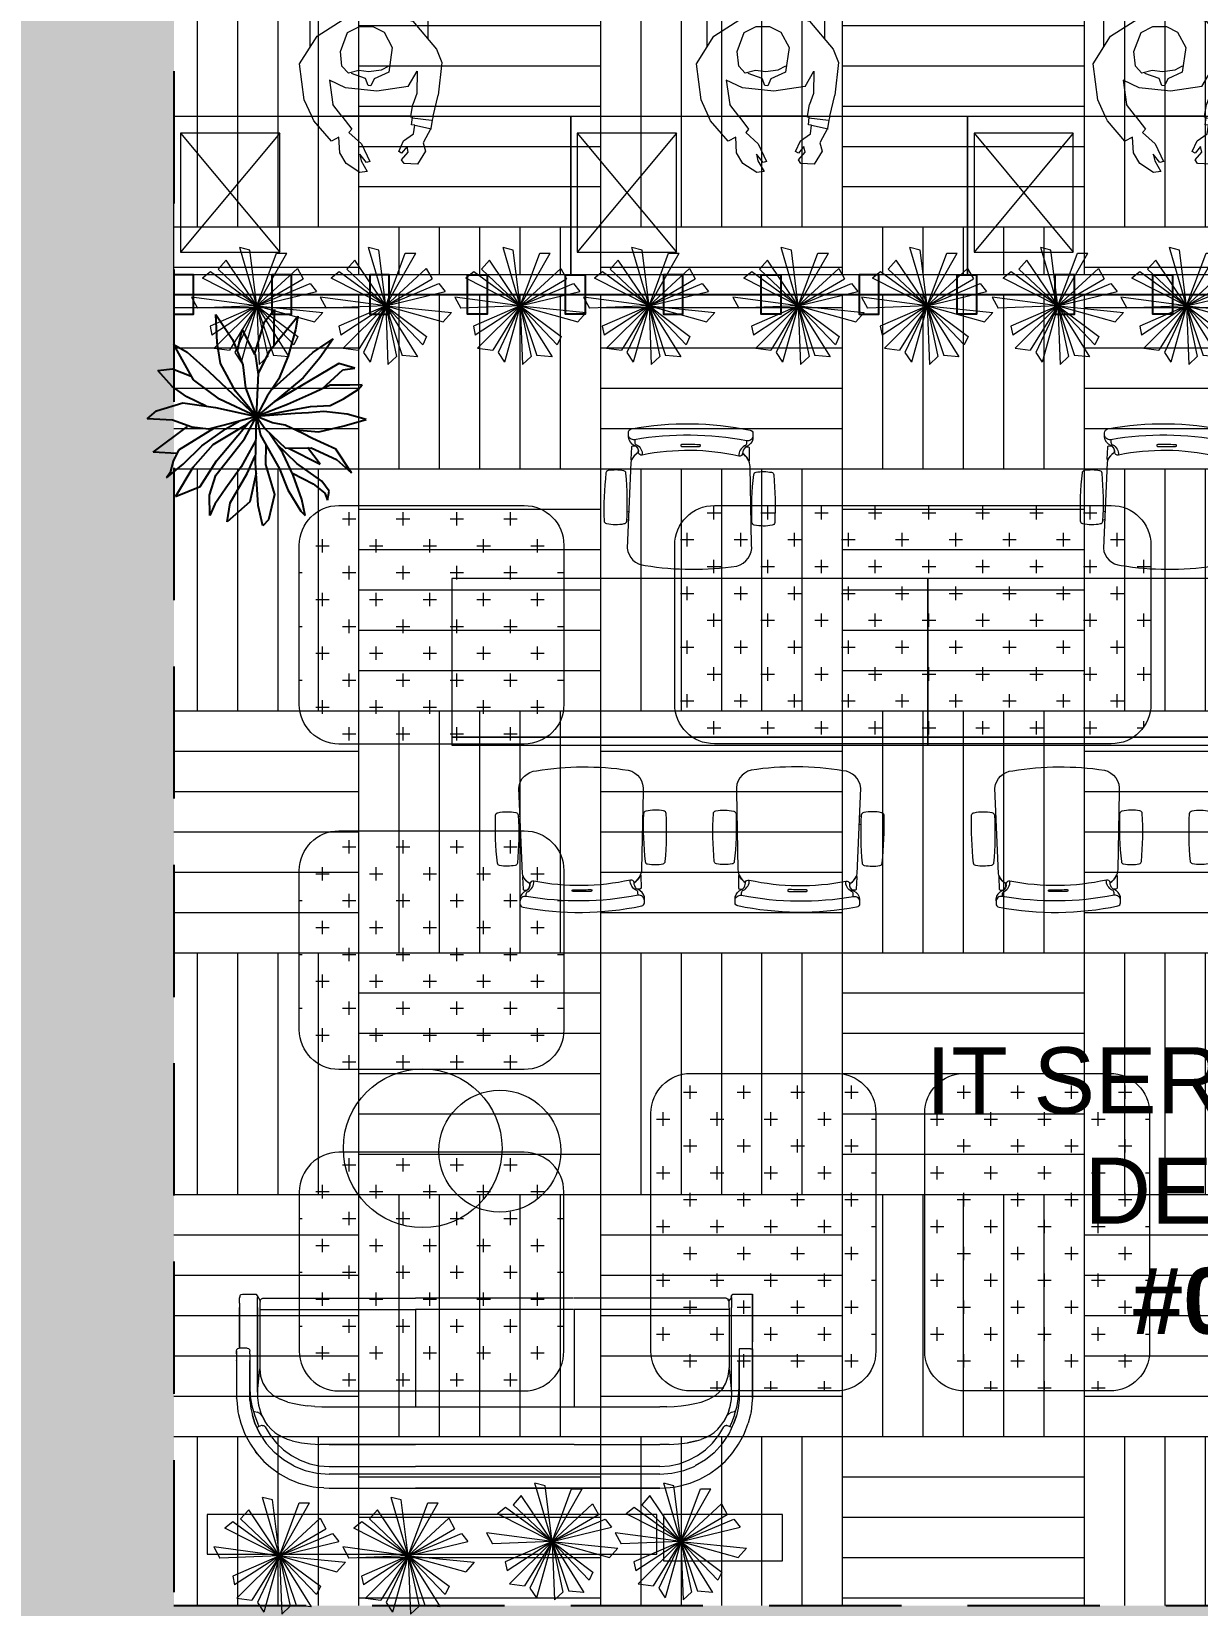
# Model space of a CAD drawing. Header units: millimetres. Extents: x 2335845 to 2509607, y 289014 to 361737.
# Drawn here: x 2349181 to 2353589, y 308802 to 314752 of the extents above; entities that cross this region are included whole.
import ezdxf

# ---------------------------------------------------------------- set-up
doc = ezdxf.new("R2010")
doc.units = ezdxf.units.MM
doc.linetypes.add('DASHED', pattern=[0.75, 0.5, -0.25])
for name, color, linetype, lineweight in [('A-FURN-LOOSE', 24, 'Continuous', 18), ('A-PLAN-THIN', 251, 'Continuous', 15), ('AI-FURN', 7, 'Continuous', 20), ('AR_01_PARTITION FULL HT', 2, 'Continuous', 25), ('AR_FURNITURE_MODULAR', 20, 'Continuous', 18), ('FR-Bushes', 75, 'Continuous', 0), ('TOA-FC-ACOU.PAN', 250, 'Continuous', 5), ('TOA-FL-CPT-1', 8, 'Continuous', 5), ('TOA-FURN-HUMAN', 252, 'Continuous', 9), ('TOA-FURN-MODULAR', 20, 'Continuous', 9), ('TOA-PLANTS', 72, 'Continuous', 9)]:
    doc.layers.add(name, color=color, linetype=linetype, lineweight=lineweight)
for name, color, linetype in [('FLOOR MARK', 7, 'Continuous'), ('TEXT', 250, 'Continuous'), ('TREE', 75, 'Continuous')]:
    doc.layers.add(name, color=color, linetype=linetype)
doc.styles.get("Standard").update_dxf_attribs({"font": 'arial.ttf'})
pattern_1 = [(90, (90021.1, 24147), (-914.4, 914.4), [914.4, -914.4]), (90, (90173.5, 24147), (-914.4, 914.4), [914.4, -914.4]), (90, (90325.9, 24147), (-914.4, 914.4), [914.4, -914.4]), (90, (90478.3, 24147), (-914.4, 914.4), [914.4, -914.4]), (90, (90630.7, 24147), (-914.4, 914.4), [914.4, -914.4]), (90, (90783.1, 24147), (-914.4, 914.4), [914.4, -914.4]), (90, (90935.5, 24147), (-914.4, 914.4), [914.4, -914.4]), (0, (90021.1, 25061.4), (914.4, -914.4), [914.4, -914.4]), (0, (90021.1, 25213.8), (914.4, -914.4), [914.4, -914.4]), (0, (90021.1, 25366.2), (914.4, -914.4), [914.4, -914.4]), (0, (90021.1, 25518.6), (914.4, -914.4), [914.4, -914.4]), (0, (90021.1, 25671), (914.4, -914.4), [914.4, -914.4]), (0, (90021.1, 25823.4), (914.4, -914.4), [914.4, -914.4]), (0, (90021.1, 25975.8), (914.4, -914.4), [914.4, -914.4])]

# ---------------------------------------------------------------- blocks, each defined once
blk = doc.blocks.new('Refuge Area')
at = {"layer": 'A-PLAN-THIN', "true_color": 0xc7c8ca}
h = blk.add_hatch(dxfattribs=at)
h.set_pattern_fill('ANSI36', color=9, scale=200, angle=90, style=0)
h.set_pattern_definition([(135, (-171740.8, -401367.8), (-1234.7852, 336.7596), [1587.5, -317.5, 0, -317.5])])
edge = h.paths.add_edge_path()
edge.add_arc((52450.8, -523196.6), 546078.4, 94.799675, 95.937847)
edge.add_line((-4040.8, 19951.9), (-4040.8, 5032.2))
edge.add_line((-4040.8, 5032.2), (-1240.8, 5032.2))
edge.add_line((-1240.8, 5032.2), (1459.2, 5032.2))
edge.add_line((1459.2, 5032.2), (1459.2, 8332.2))
edge.add_line((1459.2, 8332.2), (6759.2, 8332.2))
edge.add_line((6759.2, 8332.2), (6759.2, 20966.9))
edge = h.paths.add_edge_path()
edge.add_arc((29259.2, -342462.3), 316794.5, 94.072802, 96.033819)
edge.add_line((-4040.8, -27422.8), (-4040.8, -9767.8))
edge.add_line((-4040.8, -9767.8), (-1240.8, -9767.8))
edge.add_line((-1240.8, -9767.8), (1459.2, -9767.8))
edge.add_line((1459.2, -9767.8), (1459.2, -13067.8))
edge.add_line((1459.2, -13067.8), (6759.2, -13067.8))
edge.add_line((6759.2, -13067.8), (6759.2, -26467.8))
blk = doc.blocks.new('txhvb')
at = {"layer": 'TOA-FURN-HUMAN', "color": 8, "lineweight": 5}
for p, q in [((549473.8, -3726.6, 0), (549769.8, -3726.6, 0)), ((549399.8, -3909.5, 0), (549399.8, -3800.6, 0)), ((549425.6, -3868.4, 0), (549538.3, -3797, 0)), ((549538.3, -3797, 0), (549669.9, -3778.8, 0)), ((549669.9, -3778.8, 0), (549787.2, -3811.9, 0)), ((549843.8, -3800.6, 0), (549843.8, -3878, 0)), ((549787.2, -3811.9, 0), (549877, -3916.9, 0)), ((549359.8, -3973.3, 0), (549425.6, -3868.4, 0)), ((549877, -3916.9, 0), (549896.8, -3968.3, 0)), ((549377.2, -4109.3, 0), (549359.8, -3973.3, 0)), ((549896.8, -3968.3, 0), (549882.9, -4091.1, 0)), ((549533.4, -4063.3, 0), (549472.6, -4034.3, 0)), ((549472.6, -4034.3, 0), (549485.8, -4126, 0)), ((549804.2, -4001.1, 0), (549802.9, -4085.6, 0)), ((549652, -4076.1, 0), (549533.4, -4063.3, 0)), ((549770.2, -4058.7, 0), (549652, -4076.1, 0)), ((549802.9, -4085.6, 0), (549787.5, -4126, 0)), ((549864.3, -4170.5, 0), (549882.9, -4091.1, 0)), ((549405.4, -4170.5, 0), (549377.2, -4109.3, 0)), ((549519.8, -4170.5, 0), (549485.8, -4126, 0)), ((549780, -4170.5, 0), (549787.5, -4126, 0)), ((549413.4, -4187.8, 0), (549405.4, -4170.5, 0)), ((549479.7, -4265, 0), (549413.4, -4187.8, 0)), ((549519.8, -4170.5, 0), (549557.1, -4219.4, 0)), ((549557.1, -4219.4, 0), (549546, -4231.9, 0)), ((549780.2, -4174.4, 0), (549780, -4169.8, 0)), ((549786.4, -4175, 0), (549780.2, -4174.4, 0)), ((549782.9, -4203.7, 0), (549786.4, -4175, 0)), ((549795.2, -4204.9, 0), (549782.9, -4203.7, 0)), ((549790.7, -4237.8, 0), (549795.2, -4204.9, 0)), ((549855.8, -4216.9, 0), (549826.4, -4271.5, 0)), ((549860.7, -4185.9, 0), (549855.8, -4216.9, 0)), ((549864.3, -4170.5, 0), (549860.7, -4185.9, 0)), ((549508.3, -4250.5, 0), (549479.7, -4265, 0)), ((549511.8, -4309.5, 0), (549508.3, -4250.5, 0)), ((549546, -4231.9, 0), (549593.7, -4274.9, 0)), ((549593.7, -4274.9, 0), (549624.9, -4341.5, 0)), ((549734.2, -4304.6, 0), (549752.9, -4264.4, 0)), ((549752.9, -4264.4, 0), (549790.7, -4237.8, 0)), ((549826.4, -4271.5, 0), (549835.7, -4303.3, 0)), ((549535.7, -4350.2, 0), (549511.8, -4309.5, 0)), ((549612, -4346.4, 0), (549586.8, -4314.1, 0)), ((549586.8, -4314.1, 0), (549592.4, -4339, 0)), ((549592.4, -4339, 0), (549615.6, -4379.5, 0)), ((549624.9, -4341.5, 0), (549612, -4346.4, 0)), ((549745.4, -4310, 0), (549734.2, -4304.6, 0)), ((549745.3, -4335.9, 0), (549770.5, -4306.2, 0)), ((549754.5, -4349.8, 0), (549745.3, -4335.9, 0)), ((549765.7, -4285.4, 0), (549745.4, -4310, 0)), ((549770.5, -4306.2, 0), (549765.7, -4285.4, 0)), ((549835.7, -4303.3, 0), (549804.9, -4352.2, 0)), ((549587.5, -4384, 0), (549535.7, -4350.2, 0)), ((549615.6, -4379.5, 0), (549587.5, -4384, 0)), ((549804.9, -4352.2, 0), (549754.5, -4349.8, 0))]:
    blk.add_line(p, q, dxfattribs=at)
at = {"layer": 'TOA-FURN-HUMAN', "color": 8, "lineweight": 5, "elevation": 0}
for points in [[(549415.1, -3680.7), (549424.4, -3703.6)], [(549597.3, -3664.5), (549597.3, -3726.6)], [(549646.7, -3664.5), (549646.7, -3726.6)], [(549829.3, -3678.7), (549820, -3701.6)], [(549696.3, -3982), (549667.8, -3997), (549621.5, -4003.4), (549583, -3998.4), (549543.8, -4008.4), (549519.5, -3981.3), (549513.6, -3926.6), (549540.8, -3854.7), (549585.6, -3831.3), (549636.2, -3831.3), (549679, -3852.7), (549710.1, -3911), (549696.5, -4004.3), (549641.4, -4029.8), (549629.3, -4056.2), (549618.6, -4054.7), (549608.6, -4028.3), (549555.2, -4009.1)], [(549770.2, -4058.7), (549804.2, -4001.1)], [(549784.9, -4177.3), (549858.8, -4186.3)], [(549795.2, -4204.9), (549858.2, -4218.4)]]:
    blk.add_lwpolyline(points, dxfattribs=at)
blk.add_lwpolyline([(549780, -4169.8, -0.034638), (549769.8, -4170.5), (549519.8, -4170.5)], format="xyb", dxfattribs=at)
at = {"layer": 'TOA-FURN-HUMAN', "color": 8, "lineweight": 5}
for centre, radius, start, end in [((549624.7, -4196.9, 0), 557.1, 68.45805, 112.09943), ((549624.7, -4196.9, 0), 532.5, 68.48386, 112.09943), ((549473.8, -3800.6, 0), 74, 90.00011, 180.00011), ((549769.8, -3800.6, 0), 74, 0.00011, 90.00011)]:
    blk.add_arc(centre, radius, start, end, dxfattribs=at)
at = {"layer": 'TOA-FURN-MODULAR'}
for p, q in [((549284.5, -4234.5), (548909.5, -4684.5)), ((548909.5, -4234.5), (549284.5, -4684.5))]:
    blk.add_line(p, q, dxfattribs=at)
for points in [[(548884.5, -4170.5), (550384.5, -4170.5), (550384.5, -4770.5), (548884.5, -4770.5)], [(549284.5, -4234.5), (548909.5, -4234.5), (548909.5, -4684.5), (549284.5, -4684.5)]]:
    blk.add_lwpolyline(points, close=True, dxfattribs=at)
blk = doc.blocks.new('DFTY')
at = {"layer": 'A-FURN-LOOSE'}
for p, q in [((38158908.2, 16367.3), (38158908.2, 16573.9)), ((38158978.5, 16573.9), (38158908.2, 16573.9)), ((38158908.2, 16573.9), (38158908.2, 16394.2)), ((38158982.5, 16573.5), (38158978.5, 16573.9)), ((38158985.6, 16571.2), (38158982.5, 16573.5)), ((38158987.6, 16568), (38158985.6, 16571.2)), ((38158987.6, 16553.1), (38158987.2, 16540.2)), ((38158987.6, 16568), (38158988.4, 16564.1)), ((38158988, 16561.8), (38158987.6, 16553.1)), ((38158988, 16561.8), (38158988.4, 16564.1)), ((38158988, 16561.8), (38158997.8, 16548.4)), ((38158997.4, 16546), (38158997, 16539.4)), ((38158997.8, 16548.4), (38158997.4, 16546)), ((38158997.8, 16548.4), (38158999.4, 16553.1)), ((38159002.9, 16556.7), (38158999.4, 16553.1)), ((38159008, 16558.2), (38159002.9, 16556.7)), ((38159008, 16558.2), (38159582.6, 16558.2)), ((38159584.6, 16558.2), (38160182.4, 16558.2)), ((38160759, 16558.2), (38160182.4, 16558.2)), ((38160764.1, 16556.7), (38160759, 16558.2)), ((38160767.6, 16553.1), (38160764.1, 16556.7)), ((38160769.2, 16548.4), (38160767.6, 16553.1)), ((38160768.8, 16550), (38160779.4, 16568)), ((38160769.6, 16546), (38160769.2, 16548.4)), ((38160769.6, 16546), (38160770, 16539.4)), ((38160778.6, 16564.1), (38160779.4, 16568)), ((38160779, 16561.8), (38160778.6, 16564.1)), ((38160779.4, 16553.1), (38160779, 16561.8)), ((38160779.4, 16568), (38160781.4, 16571.2)), ((38160779.8, 16540.2), (38160779.4, 16553.1)), ((38160784.9, 16573.5), (38160781.4, 16571.2)), ((38160788.4, 16573.9), (38160784.9, 16573.5)), ((38160836.4, 16573.9), (38160788.4, 16573.9)), ((38160841.1, 16572.8), (38160836.4, 16573.9)), ((38160843.4, 16570.8), (38160841.1, 16572.8)), ((38160845, 16569.2), (38160843.4, 16570.8)), ((38160845.4, 16568.4), (38160845, 16569.2)), ((38160846.2, 16566.1), (38160845.4, 16568.4)), ((38160846.2, 16566.1), (38160846.6, 16562.9)), ((38160846.6, 16563.7), (38160847, 16560.2)), ((38160847.4, 16553.1), (38160847, 16560.2)), ((38160847.7, 16540.2), (38160847.4, 16553.1)), ((38158987.2, 16540.2), (38158987.2, 16524.1)), ((38158987.2, 16203.2), (38158987.2, 16524.1)), ((38158987.2, 16203.2), (38158987.2, 16524.1)), ((38158997, 16528.8), (38158996.6, 16516.6)), ((38158996.6, 16516.6), (38158996.6, 16295.1)), ((38158996.6, 16516.6), (38158996.6, 16295.1)), ((38158996.6, 16515.8), (38159582.6, 16515.8)), ((38158997, 16539.4), (38158997, 16528.8)), ((38159582.6, 16515.8), (38159582.6, 16148.2)), ((38159584.6, 16515.8), (38160182.4, 16515.8)), ((38160770.4, 16515.8), (38160182.4, 16515.8)), ((38160182.4, 16515.8), (38160182.4, 16148.2)), ((38160770, 16539.4), (38160770, 16528.8)), ((38160770, 16528.8), (38160770.4, 16516.6)), ((38160770.4, 16516.6), (38160770.8, 16291.9)), ((38160770.4, 16516.6), (38160770.8, 16291.9)), ((38160779.8, 16524.1), (38160779.8, 16540.2)), ((38160779.8, 16523.7), (38160779.8, 16524.4)), ((38160779.8, 16524.1), (38160779.8, 16203.2)), ((38160779.8, 16203.2), (38160779.8, 16524.1)), ((38160847.7, 16540.2), (38160847.7, 16524.1)), ((38160847.7, 16524.1), (38160847.7, 16370.1)), ((38160847.7, 16370.1), (38160847.7, 16524.1)), ((38158908.2, 16367.3), (38158910.2, 16367.3)), ((38158908.2, 16367.3), (38158908.2, 16181.6)), ((38158908.2, 16181.6), (38158908.2, 16367.3)), ((38158915.7, 16367.3), (38158910.2, 16367.3)), ((38158915.7, 16367.3), (38158923.2, 16367.3)), ((38158923.2, 16367.3), (38158958.1, 16367.3)), ((38158958.1, 16367.3), (38158958.5, 16322.6)), ((38160809.6, 16365.4), (38160808.5, 16360.3)), ((38160813.6, 16368.9), (38160809.6, 16365.4)), ((38160818.3, 16370.1), (38160813.6, 16368.9)), ((38160818.3, 16370.1), (38160848.5, 16370.1)), ((38160853.6, 16368.9), (38160848.5, 16370.1)), ((38160857.2, 16365.4), (38160853.6, 16368.9)), ((38160858.7, 16360.3), (38160857.2, 16365.4)), ((38158958.5, 16200.8), (38158958.5, 16322.6)), ((38158958.5, 16200.8), (38158958.5, 16322.6)), ((38158958.5, 16320.2), (38158958.5, 16223.6)), ((38160808.5, 16360.3), (38160808.5, 16359.1)), ((38160808.5, 16359.1), (38160808.5, 16359.5)), ((38160808.5, 16356.3), (38160808.5, 16359.1)), ((38160808.5, 16348.5), (38160808.5, 16356.3)), ((38160808.5, 16348.5), (38160808.5, 16336.7)), ((38160808.5, 16336.7), (38160808.5, 16322.6)), ((38160808.5, 16322.2), (38160808.5, 16323)), ((38160808.5, 16322.6), (38160808.5, 16200.8)), ((38160808.5, 16322.6), (38160808.5, 16200.8)), ((38160808.5, 16319.8), (38160808.5, 16320.6)), ((38160808.5, 16223.6), (38160808.5, 16320.2)), ((38160858.7, 16359.1), (38160858.7, 16360.3)), ((38160858.7, 16360.3), (38160858.7, 16359.1)), ((38160858.7, 16359.1), (38160858.7, 16359.5)), ((38160858.7, 16356.3), (38160858.7, 16359.1)), ((38160858.7, 16359.1), (38160858.7, 16356.3)), ((38160858.7, 16348.5), (38160858.7, 16356.3)), ((38160858.7, 16356.3), (38160858.7, 16348.5)), ((38160858.7, 16348.5), (38160858.7, 16336.7)), ((38160858.7, 16348.5), (38160858.7, 16336.7)), ((38160858.7, 16336.7), (38160858.7, 16322.6)), ((38160858.7, 16336.7), (38160858.7, 16322.6)), ((38160858.7, 16322.2), (38160858.7, 16323)), ((38160858.7, 16322.6), (38160858.7, 16181.6)), ((38160858.7, 16322.6), (38160858.7, 16181.6)), ((38158996.2, 16291.9), (38158987.2, 16203.2)), ((38158996.2, 16291.9), (38158996.6, 16295.1)), ((38158999.4, 16264), (38158996.2, 16291.9)), ((38159008.4, 16237.3), (38158999.4, 16264)), ((38160767.6, 16264), (38160758.6, 16237.3)), ((38160770.8, 16291.9), (38160767.6, 16264)), ((38160779.8, 16203.2), (38160770.8, 16291.9)), ((38158958.5, 16223.6), (38158958.5, 16224)), ((38158960.5, 16187.4), (38158958.5, 16223.6)), ((38158958.5, 16223.6), (38158958.5, 16200.8)), ((38158958.5, 16200.4), (38158958.5, 16201.2)), ((38158958.5, 16200.4), (38158958.5, 16201.2)), ((38158958.5, 16201.2), (38158958.5, 16200.4)), ((38158958.5, 16200.8), (38158958.9, 16172.9)), ((38158966.4, 16152.1), (38158960.5, 16187.4)), ((38158987.2, 16203.2), (38158986.8, 16192.6)), ((38158986.8, 16192.6), (38158989.5, 16165.4)), ((38159023.3, 16213.4), (38159008.4, 16237.3)), ((38159046.1, 16192.6), (38159023.3, 16213.4)), ((38159072.8, 16176.8), (38159046.1, 16192.6)), ((38160720.9, 16192.6), (38160694.2, 16176.8)), ((38160720.9, 16192.6), (38160743.7, 16213.4)), ((38160758.6, 16237.3), (38160743.7, 16213.4)), ((38160779.8, 16203.2), (38160779.4, 16182.7)), ((38160779.8, 16203.2), (38160779.4, 16182.7)), ((38160806.5, 16187.4), (38160800.6, 16152.1)), ((38160808.5, 16223.6), (38160806.5, 16187.4)), ((38160808.5, 16200.8), (38160807.7, 16171.7)), ((38160807.7, 16171.7), (38160808.5, 16200.8)), ((38160808.5, 16223.6), (38160808.5, 16224)), ((38160808.5, 16200.8), (38160808.5, 16223.6)), ((38160808.5, 16200.4), (38160808.5, 16201.2)), ((38160808.5, 16201.2), (38160808.5, 16200.4)), ((38158908.2, 16181.2), (38158908.2, 16181.9)), ((38158908.2, 16181.9), (38158908.2, 16181.2)), ((38158908.2, 16181.6), (38158910.2, 16160.3)), ((38158910.2, 16160.3), (38158913.7, 16128.9)), ((38158913.7, 16128.5), (38158913.7, 16129.3)), ((38158913.7, 16129.3), (38158913.7, 16128.5)), ((38158913.7, 16128.9), (38158916.1, 16119.1)), ((38158958.9, 16172.9), (38158962.8, 16143.1)), ((38158962.8, 16143.1), (38158969.1, 16114.4)), ((38158975.8, 16117.5), (38158966.4, 16152.1)), ((38158972.3, 16130.1), (38158972.7, 16130.1)), ((38158972.7, 16130.1), (38158972.3, 16130.1)), ((38158972.7, 16130.1), (38158977, 16130.1)), ((38158987.2, 16127.7), (38158977, 16130.1)), ((38158996.2, 16123), (38158987.2, 16127.7)), ((38158996.2, 16123), (38158987.2, 16127.7)), ((38158991.1, 16154.8), (38158989.5, 16165.4)), ((38158997.8, 16132.8), (38158991.1, 16154.8)), ((38158997.8, 16132.8), (38159006.6, 16111.1)), ((38159101.9, 16165.8), (38159072.8, 16176.8)), ((38159126.6, 16160.3), (38159101.9, 16165.8)), ((38159151.8, 16155.2), (38159126.6, 16160.3)), ((38159177.3, 16151.7), (38159151.8, 16155.2)), ((38159204.4, 16149.3), (38159177.3, 16151.7)), ((38159231.5, 16148.2), (38159204.4, 16149.3)), ((38159231.5, 16148.2), (38159258.6, 16148.2)), ((38159582.6, 16148.2), (38159258.6, 16148.2)), ((38160182.4, 16148.2), (38159582.6, 16148.2)), ((38160508.8, 16148.2), (38160182.4, 16148.2)), ((38160535.9, 16148.2), (38160508.8, 16148.2)), ((38160562.6, 16149.3), (38160535.9, 16148.2)), ((38160562.6, 16149.3), (38160589.7, 16151.7)), ((38160615.2, 16155.2), (38160589.7, 16151.7)), ((38160640.4, 16160.3), (38160615.2, 16155.2)), ((38160665.1, 16165.8), (38160640.4, 16160.3)), ((38160665.1, 16165.8), (38160694.2, 16176.8)), ((38160760.2, 16110.9), (38160768.4, 16129.7)), ((38160775.9, 16154.8), (38160768.4, 16129.7)), ((38160770.8, 16123), (38160779.8, 16127.7)), ((38160779.4, 16182.7), (38160775.9, 16154.8)), ((38160790.4, 16130.1), (38160779.8, 16127.7)), ((38160794.3, 16130.1), (38160790.4, 16130.1)), ((38160800.6, 16152.1), (38160791.2, 16117.5)), ((38160794.7, 16130.1), (38160794.3, 16130.1)), ((38160794.3, 16130.1), (38160794.7, 16130.1)), ((38160804.2, 16143.1), (38160797.9, 16114.8)), ((38160807.7, 16171.7), (38160804.2, 16143.1)), ((38160853.2, 16128.9), (38160850.9, 16119.1)), ((38160856.8, 16160.3), (38160853.2, 16128.9)), ((38160858.7, 16181.6), (38160856.8, 16160.3)), ((38160858.7, 16181.2), (38160858.7, 16181.9)), ((38160858.7, 16181.9), (38160858.7, 16181.2)), ((38160858.7, 16181.2), (38160858.7, 16181.9)), ((38158916.1, 16119.1), (38158924.3, 16086.1)), ((38158938.5, 16048.8), (38158924.3, 16086.1)), ((38158978.1, 16086.9), (38158969.1, 16114.4)), ((38158969.1, 16114.4), (38158978.1, 16086.9)), ((38158975.8, 16117.5), (38158988.8, 16084.1)), ((38158975.8, 16117.5), (38158988.8, 16084.1)), ((38158996.6, 16046.4), (38158978.1, 16086.9)), ((38158988, 16070.4), (38158986.4, 16068.8)), ((38158988.8, 16071.2), (38158988, 16070.4)), ((38158988.8, 16084.1), (38158988.8, 16084.5)), ((38158988.8, 16084.5), (38158988.8, 16084.1)), ((38158988.8, 16084.1), (38158994.3, 16073.9)), ((38158994.3, 16073.9), (38158988.8, 16084.1)), ((38158989.9, 16072), (38158988.8, 16071.2)), ((38159003.3, 16077.1), (38158989.9, 16072)), ((38158999.4, 16120.3), (38158996.2, 16123)), ((38159006.8, 16110.9), (38158999.4, 16120.3)), ((38159005.6, 16077.9), (38159003.3, 16077.1)), ((38159005.6, 16077.9), (38159007.6, 16077.9)), ((38159008, 16108.9), (38159006.8, 16110.9)), ((38159006.8, 16110.9), (38159008, 16108.9)), ((38159011.1, 16077.1), (38159007.6, 16077.9)), ((38159016.6, 16092.8), (38159008, 16108.9)), ((38159008, 16108.9), (38159016.6, 16092.8)), ((38159014.3, 16075.1), (38159011.1, 16077.1)), ((38159014.3, 16075.1), (38159016.2, 16072.4)), ((38159035.1, 16040.5), (38159016.2, 16072.4)), ((38159027.2, 16077.5), (38159016.6, 16092.8)), ((38159039.4, 16063.7), (38159027.2, 16077.5)), ((38160727.6, 16063.7), (38160739.7, 16077.5)), ((38160750.7, 16072.4), (38160731.9, 16040.5)), ((38160739.7, 16077.5), (38160750.3, 16092.8)), ((38160750.3, 16092.8), (38160759, 16108.9)), ((38160759, 16108.9), (38160750.3, 16092.8)), ((38160752.7, 16075.1), (38160750.7, 16072.4)), ((38160755.8, 16077.1), (38160752.7, 16075.1)), ((38160759.4, 16077.9), (38160755.8, 16077.1)), ((38160767.6, 16120.3), (38160759, 16108.9)), ((38160759, 16108.9), (38160760.2, 16110.9)), ((38160761.7, 16077.9), (38160759.4, 16077.9)), ((38160761.7, 16077.9), (38160763.7, 16077.1)), ((38160763.7, 16077.1), (38160777, 16072)), ((38160767.6, 16120.3), (38160770.8, 16123)), ((38160788.8, 16086.9), (38160770.4, 16046.4)), ((38160770.4, 16046.4), (38160788.8, 16086.9)), ((38160772.7, 16073.9), (38160778.2, 16084.1)), ((38160778.2, 16071.2), (38160777, 16072)), ((38160791.2, 16117.5), (38160778.2, 16084.1)), ((38160791.2, 16117.5), (38160778.2, 16084.1)), ((38160779, 16070.4), (38160778.2, 16071.2)), ((38160780.4, 16068.4), (38160779, 16070.4)), ((38160788.8, 16086.9), (38160797.9, 16114.8)), ((38160797.9, 16114.8), (38160788.8, 16086.9)), ((38160842.6, 16086.1), (38160826.9, 16045.3)), ((38160850.9, 16119.1), (38160842.6, 16086.1)), ((38158940.1, 16045.3), (38158938.5, 16048.8)), ((38158955.4, 16015.4), (38158940.1, 16045.3)), ((38158960.9, 16006.4), (38158955.4, 16015.4)), ((38158979.7, 15978.9), (38158960.9, 16006.4)), ((38159021.4, 16009.1), (38158996.6, 16046.4)), ((38159053.2, 15974.6), (38159021.4, 16009.1)), ((38159058.7, 16011.1), (38159035.1, 16040.5)), ((38159053.2, 16051.2), (38159039.4, 16063.7)), ((38159068.1, 16040.5), (38159053.2, 16051.2)), ((38159085.8, 15985.2), (38159058.7, 16011.1)), ((38159084.2, 16031.5), (38159068.1, 16040.5)), ((38159084.2, 16031.5), (38159101.5, 16024.4)), ((38159119.2, 16019.3), (38159101.5, 16024.4)), ((38159119.2, 16019.3), (38159153.7, 16012.3)), ((38159153.7, 16012.3), (38159119.2, 16019.3)), ((38159188.3, 16007.9), (38159153.7, 16012.3)), ((38159223.2, 16005.6), (38159188.3, 16007.9)), ((38159223.2, 16005.6), (38159258.6, 16005.6)), ((38159582.6, 16005.6), (38159258.6, 16005.6)), ((38159582.6, 16005.6), (38159258.6, 16005.6)), ((38159582.6, 16005.6), (38160182.4, 16005.6)), ((38159582.6, 16005.6), (38160182.4, 16005.6)), ((38160508.8, 16005.6), (38160182.4, 16005.6)), ((38160182.4, 16005.6), (38160508.8, 16005.6)), ((38160508.8, 16005.6), (38160543.7, 16005.6)), ((38160578.7, 16007.9), (38160543.7, 16005.6)), ((38160613.3, 16012.3), (38160578.7, 16007.9)), ((38160647.8, 16019.3), (38160613.3, 16012.3)), ((38160647.8, 16019.3), (38160665.5, 16024.4)), ((38160665.5, 16024.4), (38160682.8, 16031.5)), ((38160707.5, 16010.3), (38160681.2, 15985.2)), ((38160682.8, 16031.5), (38160698.9, 16040.5)), ((38160713.8, 16051.2), (38160698.9, 16040.5)), ((38160731.9, 16040.5), (38160707.5, 16010.3)), ((38160727.6, 16063.7), (38160713.8, 16051.2)), ((38160746, 16009.1), (38160715, 15975.3)), ((38160770.4, 16046.4), (38160746, 16009.1)), ((38160806.1, 16006.4), (38160786.9, 15978.9)), ((38160811.2, 16015.8), (38160806.1, 16006.4)), ((38160826.9, 16045.3), (38160811.2, 16015.8)), ((38158986, 15970.6), (38158979.7, 15978.9)), ((38158986, 15970.6), (38158979.7, 15978.9)), ((38159011.9, 15942), (38158986, 15970.6)), ((38159053.2, 15974.6), (38159085.4, 15947.9)), ((38159085.4, 15947.9), (38159125.4, 15924.4)), ((38159116, 15963.6), (38159085.8, 15985.2)), ((38159149.4, 15945.9), (38159116, 15963.6)), ((38160651, 15963.6), (38160617.6, 15945.9)), ((38160641.1, 15924.3), (38160681.6, 15947.9)), ((38160681.2, 15985.2), (38160651, 15963.6)), ((38160681.6, 15947.9), (38160715, 15975.3)), ((38160781, 15970.6), (38160755.1, 15942)), ((38160786.9, 15978.9), (38160781, 15970.6)), ((38160781, 15970.6), (38160786.9, 15978.9)), ((38159036.3, 15920.4), (38159011.9, 15942)), ((38159041.4, 15916), (38159036.3, 15920.4)), ((38159065.3, 15898.8), (38159041.4, 15916)), ((38159073.2, 15893.7), (38159065.3, 15898.8)), ((38159096.4, 15880.7), (38159073.2, 15893.7)), ((38159167.5, 15907), (38159125.4, 15924.3)), ((38159184.7, 15932.9), (38159149.4, 15945.9)), ((38159212.6, 15896.8), (38159167.5, 15907)), ((38159221.3, 15925.1), (38159184.7, 15932.9)), ((38159258.6, 15893.3), (38159212.6, 15896.8)), ((38159258.6, 15922.3), (38159221.3, 15925.1)), ((38159258.6, 15922.3), (38159582.6, 15922.3)), ((38159258.6, 15893.3), (38159582.6, 15893.3)), ((38159582.6, 15922.3), (38160182.4, 15922.3)), ((38159582.6, 15893.3), (38160182.4, 15893.3)), ((38160508.4, 15922.3), (38160182.4, 15922.3)), ((38160182.4, 15893.3), (38160508.8, 15893.3)), ((38160545.7, 15925.1), (38160508.8, 15922.3)), ((38160554.7, 15896.8), (38160508.8, 15893.3)), ((38160581.8, 15932.9), (38160545.7, 15925.1)), ((38160599.5, 15907), (38160554.7, 15896.8)), ((38160617.6, 15945.9), (38160581.8, 15932.9)), ((38160641.1, 15924.3), (38160599.5, 15907)), ((38160693.8, 15893.7), (38160670.6, 15880.7)), ((38160701.6, 15899.1), (38160693.8, 15893.7)), ((38160725.6, 15916), (38160701.6, 15899.1)), ((38160730.7, 15920.4), (38160725.6, 15916)), ((38160755.1, 15942), (38160730.7, 15920.4)), ((38159107.4, 15874.8), (38159096.4, 15880.7)), ((38159129, 15865.8), (38159107.4, 15874.8)), ((38159143.5, 15859.9), (38159129, 15865.8)), ((38159163.1, 15854), (38159143.5, 15859.9)), ((38159181.2, 15849.3), (38159163.1, 15854)), ((38159198.5, 15846.1), (38159181.2, 15849.3)), ((38159219.7, 15842.6), (38159198.5, 15846.1)), ((38159234.2, 15841.8), (38159219.7, 15842.6)), ((38159258.6, 15840.6), (38159234.2, 15841.8)), ((38159582.6, 15840.6), (38159258.6, 15840.6)), ((38159258.6, 15840.6), (38159582.6, 15840.6)), ((38160182.4, 15840.6), (38159582.6, 15840.6)), ((38159582.6, 15840.6), (38160182.4, 15840.6)), ((38160508.8, 15840.6), (38160182.4, 15840.6)), ((38160508.8, 15840.6), (38160182.4, 15840.6)), ((38160528, 15841.4), (38160508.8, 15840.6)), ((38160528, 15841.4), (38160508.8, 15840.6)), ((38160528, 15841.4), (38160547.3, 15842.6)), ((38160568.5, 15846.1), (38160547.3, 15842.6)), ((38160585.8, 15849.3), (38160568.5, 15846.1)), ((38160623.5, 15859.9), (38160585.8, 15849.3)), ((38160638, 15865.8), (38160623.5, 15859.9)), ((38160659.6, 15874.8), (38160638, 15865.8)), ((38160670.6, 15880.7), (38160659.6, 15874.8))]:
    blk.add_line(p, q, dxfattribs=at)
blk = doc.blocks.new('TREE-24')
at = {"color": 3}
for p, q in [((-16.31, 54.33), (-20.45, 56.05)), ((-20.45, 56.05), (-18.38, 44.97)), ((-7.8, 42.99), (-16.31, 54.33)), ((-0.21, 43.49), (1.86, 57.04)), ((1.86, 57.04), (3.01, 60)), ((3.01, 60), (4.85, 51.38)), ((13.82, 45.95), (17.73, 53.1)), ((17.73, 53.1), (17.5, 57.29)), ((17.5, 57.29), (20.26, 53.1)), ((20.26, 53.1), (18.88, 46.44)), ((-21.83, 41.27), (-37.46, 46.44)), ((-37.46, 46.44), (-31.95, 37.58)), ((-18.38, 44.97), (-10.56, 22.79)), ((0.25, 31.17), (-0.21, 43.49)), ((4.85, 51.38), (5.77, 37.33)), ((5.73, 36.11), (13.82, 45.95)), ((18.88, 46.44), (10.14, 32.15)), ((30.84, 38.8), (35.44, 48.66)), ((35.44, 48.66), (32.68, 33.39)), ((-39.76, 34.86), (-44.83, 39.54)), ((-44.83, 39.54), (-40.68, 29.2)), ((-30.8, 29.2), (-39.76, 34.86)), ((-31.95, 37.58), (-17, 26.49)), ((-12.46, 28.19), (-21.83, 41.27)), ((-5.96, 25.99), (-7.8, 42.99)), ((5.77, 37.33), (5.31, 24.02)), ((9.22, 22.79), (21.64, 37.58)), ((21.64, 37.58), (18.88, 26.49)), ((20.72, 27.47), (30.84, 38.8)), ((-40.68, 29.2), (-33.1, 20.57)), ((-18.61, 21.8), (-30.8, 29.2)), ((-17, 26.49), (-9.18, 19.34)), ((-1.42, 15.89), (-5.96, 25.99)), ((-2.05, 10.22), (0.25, 31.17)), ((10.14, 32.15), (4.07, 17.7)), ((7.61, 22.05), (20.72, 27.47)), ((32.68, 33.39), (23.25, 23.04)), ((-57.93, 22.54), (-43.44, 22.79)), ((-42.98, 11.7), (-57.93, 22.54)), ((-43.44, 22.79), (-29.65, 13.43)), ((-33.1, 20.57), (-21.14, 14.16)), ((-5.4, 11.66), (-18.61, 21.8)), ((-10.56, 22.79), (0, 0)), ((1.63, 8.01), (7.61, 22.05)), ((5.31, 24.02), (2.81, 10.76)), ((19.57, 18.35), (12.44, 10.47)), ((16.59, 15.06), (27.85, 21.06)), ((23.25, 23.04), (19.57, 18.35)), ((27.85, 21.06), (41.88, 23.53)), ((46.02, 18.35), (34.75, 11.95)), ((41.88, 23.53), (54.3, 25.01)), ((54.3, 25.01), (46.02, 18.35)), ((-58.39, 11.21), (-47.12, 8.01)), ((-55.4, 9.48), (-58.39, 11.21)), ((-51.49, 4.31), (-55.4, 9.48)), ((-28.04, 4.8), (-42.98, 11.7)), ((-29.65, 13.43), (-5.4, 1.41)), ((-21.14, 14.16), (-10.79, 8.5)), ((0, 0), (-2.05, 10.22)), ((12.44, 10.47), (6.69, 6.53)), ((26.93, 9.24), (20.03, 6.77)), ((34.75, 11.95), (26.93, 9.24)), ((29.23, 6.53), (39.35, 10.22)), ((39.35, 10.22), (47.4, 9.73)), ((47.4, 9.73), (56.83, 8.25)), ((-47.96, 1.21), (-59.54, -4.56)), ((-46.43, -0.13), (-51.49, 4.31)), ((-47.12, 8.01), (-33.78, 2.83)), ((-33.78, 2.83), (-18.14, -0.62)), ((-8.03, 2.09), (-28.04, 4.8)), ((-18.61, -13.43), (0, 0)), ((0, 0), (-14.92, -16.88)), ((-14.24, -32.9), (0, 0)), ((0, 0), (-13.78, -2.1)), ((-10.79, 8.5), (0, 0)), ((0, 0), (-8.03, 2.09)), ((0, 0), (-5.04, -17.38)), ((0, 0), (1.63, 8.01)), ((20.03, 6.77), (0, 0)), ((6.69, 6.53), (0, 0)), ((0, 0), (29.23, 6.53)), ((18.19, 0.61), (0, 0)), ((0.71, -16.88), (0, 0)), ((0, 0), (10.37, -21.32)), ((9.68, -8.01), (0, 0)), ((31.76, -9.49), (0, 0)), ((32.45, 0.36), (18.19, 0.61)), ((43.72, 0.12), (32.45, 0.36)), ((38.89, 0.23), (53.38, -4.81)), ((53.61, 4.31), (43.72, 0.12)), ((59.82, 6.77), (53.61, 4.31)), ((56.83, 8.25), (59.82, 6.77)), ((-59.54, -4.56), (-36.78, -9.98)), ((-23.9, -3.33), (-46.43, -0.13)), ((-26.88, -4.07), (-34.71, -8.75)), ((-13.78, -2.1), (-26.88, -4.07)), ((-18.14, -0.62), (-9.81, -1.56)), ((19.34, -14.17), (9.68, -8.01)), ((40.27, -7.27), (12.08, -3.61)), ((52.69, -8.99), (40.27, -7.27)), ((59.82, -3.08), (52.69, -8.99)), ((53.38, -4.81), (59.82, -3.08)), ((-42.98, -16.39), (-55.4, -22.55)), ((-34.71, -8.75), (-42.98, -16.39)), ((-34.02, -22.79), (-18.61, -13.43)), ((-23.11, -16.17), (-30.8, -25.01)), ((-14.92, -16.88), (-23.66, -32.16)), ((4.16, -28.96), (0.71, -16.88)), ((12.77, -9.98), (30.61, -16.14)), ((29, -23.78), (19.34, -14.17)), ((30.61, -16.14), (42.11, -20.08)), ((44.41, -15.89), (31.76, -9.49)), ((55.22, -22.55), (44.41, -15.89)), ((-55.4, -22.55), (-48.96, -24.52)), ((-48.96, -24.52), (-34.02, -22.79)), ((-30.8, -25.01), (-35.85, -33.39)), ((-5.04, -17.38), (-6.65, -34.38)), ((12.67, -31.67), (9.91, -20.83)), ((10.37, -21.32), (21.18, -30.43)), ((38.2, -35.12), (29, -23.78)), ((42.11, -20.08), (55.22, -22.55)), ((-35.85, -33.39), (-39.54, -44.48)), ((-31.95, -42.26), (-24.12, -34.38)), ((-23.66, -32.16), (-25.97, -54.09)), ((-20.9, -47.43), (-14.24, -32.9)), ((-6.65, -34.38), (-3.89, -45.71)), ((4.62, -43.98), (4.16, -28.96)), ((11.52, -46.94), (12.44, -31.67)), ((12.44, -31.67), (24.4, -45.96)), ((21.18, -30.43), (30.84, -35.61)), ((29, -43.74), (23.94, -31.91)), ((-39.54, -44.48), (-31.95, -42.26)), ((4.62, -37.08), (11.52, -46.94)), ((30.84, -35.61), (42.34, -41.52)), ((42.34, -41.52), (38.2, -35.12)), ((-25.97, -54.09), (-20.9, -47.43)), ((-3.89, -45.71), (1.63, -60)), ((1.63, -60), (4.62, -43.98)), ((24.4, -45.96), (31.99, -49.9)), ((31.99, -49.9), (29, -43.74))]:
    blk.add_line(p, q, dxfattribs=at)
blk = doc.blocks.new('CHAIR - STEELCASE - LETSB')
at = {"color": 24, "lineweight": 9}
for points in [[(-369.7, 257.7, -0.089353), (-369.7, 316.7, -0.334929), (-360.7, 325, -0.034973), (-179.6, 330.4, -0.382328), (-169.8, 320.9, -0.10237), (-169.8, 253.5, -0.318036), (-179.6, 244.3, -0.036857), (-360.8, 249.5, -0.333729)], [(-369.7, -242.2, 0.089353), (-369.7, -301.1, 0.334929), (-360.7, -309.4, 0.034973), (-179.6, -314.8, 0.382328), (-169.8, -305.4, 0.10237), (-169.8, -237.9, 0.318036), (-179.6, -228.8, 0.036857), (-360.7, -233.9, 0.333729)]]:
    blk.add_lwpolyline(points, format="xyb", close=True, dxfattribs=at)
blk.add_lwpolyline([(-513.5, 241.7, 0.34479), (-528.5, 230.1, 0.096497), (-528.2, -218.5, 0.361045), (-515.8, -228.9), (-494.1, -229.1, 0.246071), (-466.3, -205.4, -0.226994), (-446.1, -191.1), (-439.9, -191, 0.417254), (-429.7, -177.1, -0.104406), (-430, 188.5, 0.398452), (-439.2, 203.5, -0.367565), (-466.2, 218, 0.274839), (-496.7, 241.7)], format="xyb", close=True)
for points in [[(-507.6, -229.1, 0.46809), (-487.6, -205.2, -0.090711), (-487.6, 217.9, 0.462177), (-507.1, 241.7, -100.177069)], [(-487.6, 217.3), (-478, 217.2, -0.321496), (-468.6, 210.4, 0.282757), (-430, 188, -1.025051)], [(-487.6, -205.2), (-478, -205.1, 0.321496), (-468.6, -198.3, -0.282757), (-430, -175.9, 1.025051)]]:
    blk.add_lwpolyline(points, format="xyb", dxfattribs=at)
blk.add_lwpolyline([(-95, -228.5), (-390.3, -219.7, -0.232948), (-439.9, -191, 0.417374), (-429.7, -177.1, -0.10441), (-430, 188.5, 0.39834), (-439.2, 203.5, -0.21659), (-401.4, 231.2), (-77.6, 241.7, -0.366213), (-12.8, 173.3, -0.077985), (-14.2, -173.2, -0.376278), (-95, -228.5)], format="xyb")
at = {"color": 8, "lineweight": 5}
for points in [[(-215.9, 237.2), (-213.8, 243.3)], [(-183.7, 244.2), (-185.7, 238.2)], [(-218.5, -224.8), (-217.4, -227.7)], [(-187.7, -228.5), (-188.6, -225.7)]]:
    blk.add_lwpolyline(points, dxfattribs=at)
blk.add_lwpolyline([(-463.6, 213.4, 0.188155), (-445.3, 203.4), (-439.2, 203.5, -0.15219), (-410.1, 228.9, 0.211085), (-413.9, 230.4), (-459.5, 228.7, 0.414214), (-464.3, 223.4)], format="xyb", close=True, dxfattribs=at)
for points in [[(-471.1, -25, -0.007805), (-471.1, 37.1, -0.087218), (-470, 42.7, -0.229267), (-469.3, 43.4), (-465.8, 43.4, -0.210582), (-464.1, 37.7, 0.008162), (-464.2, -24.4, -0.166545), (-465.4, -30.6, -0.375811), (-465.9, -30.7), (-469.2, -30.7, -0.246214), (-470.7, -28.4, 0.024513), (-471.1, -25, -1.199362)], [(-446.1, -191.1), (-439.9, -191, 0.15219), (-409.9, -215.2, -0.211085), (-413.6, -216.9), (-459.2, -216.9, -0.414214), (-464.3, -211.8), (-463.9, -201.8)]]:
    blk.add_lwpolyline(points, format="xyb", dxfattribs=at)
blk = doc.blocks.new('XCX')
blk.add_lwpolyline([(2272145.7, -176731), (2270345.7, -176731), (2270345.7, -177331), (2272145.7, -177331)], close=True)
at = {"color": 8}
blk.add_lwpolyline([(2272145.7, -177331), (2270345.7, -177331), (2270345.7, -177361), (2272145.7, -177361)], close=True, dxfattribs=at)
at = {"layer": 'AI-FURN', "xscale": -1}
for p, rotation in [((2271250.1, -176696), 89.39646482467118), ((2271651.6, -177442.9), 269.3964648246711)]:
    blk.add_blockref('CHAIR - STEELCASE - LETSB', p, dxfattribs=dict(at, rotation=rotation))
at = {"layer": 'AI-FURN', "rotation": 90.60353517532886}
blk.add_blockref('CHAIR - STEELCASE - LETSB', (2270839.9, -177442.9), dxfattribs=at)
blk = doc.blocks.new('A$C36760ACF')
at = {"layer": 'FR-Bushes', "color": 82}
for p, q in [((304.4, 342.5), (338.8, 686.4)), ((338.8, 686.4), (388.1, 642.7)), ((108.3, 554.5), (163.8, 584.6)), ((304.4, 342.5), (163.8, 584.6)), ((187.6, 620.1), (229.4, 653.1)), ((304.4, 342.5), (187.6, 620.1)), ((304.4, 342.5), (229.4, 653.1)), ((304.4, 342.5), (388.1, 642.7)), ((304.4, 342.5), (28.7, 499.5)), ((28.8, 445), (28.7, 499.5)), ((304.4, 342.5), (108.3, 554.5)), ((304.4, 342.5), (464.1, 556.4)), ((304.4, 342.5), (507, 536)), ((304.4, 342.5), (570.8, 508.5)), ((464.1, 556.4), (507, 536)), ((570.8, 508.5), (563, 429.5)), ((304.4, 342.5), (28.8, 445)), ((304.4, 342.5), (563, 429.5)), ((304.4, 342.5), (0, 253.2)), ((304.4, 342.5), (12.6, 306.2)), ((304.4, 342.5), (64.8, 181.4)), ((304.4, 342.5), (111.9, 139.3)), ((304.4, 342.5), (126.9, 99.3)), ((304.4, 342.5), (160, 57.5)), ((304.4, 342.5), (258.8, 0)), ((304.4, 342.5), (568.4, 398.8)), ((304.4, 342.5), (609.9, 354.5)), ((304.4, 342.5), (316.8, 31.2)), ((304.4, 342.5), (410.6, 97.7)), ((304.4, 342.5), (457.1, 107.7)), ((304.4, 342.5), (525.5, 119.8)), ((304.4, 342.5), (536, 198.4)), ((304.4, 342.5), (548.4, 227.1)), ((304.4, 342.5), (598.9, 260.6)), ((568.4, 398.8), (609.9, 354.5)), ((12.6, 306.2), (0, 253.2)), ((548.4, 227.1), (598.9, 260.6)), ((64.8, 181.4), (111.9, 139.3)), ((525.5, 119.8), (536, 198.4)), ((126.9, 99.3), (160, 57.5)), ((410.6, 97.7), (457.1, 107.7)), ((258.8, 0), (316.8, 31.2))]:
    blk.add_line(p, q, dxfattribs=at)

msp = doc.modelspace()

# ---------------------------------------------------------------- hatches: boundary and pattern name
at = {"layer": 'TOA-FC-ACOU.PAN', "true_color": 0x939598}
h = msp.add_hatch(dxfattribs=at)
h.set_pattern_fill('CROSS', color=252, scale=16)
h.set_pattern_definition([(0, (89757.04, 25381.15), (101.6, 101.6), [50.8, -152.4]), (90, (89782.44, 25355.75), (-101.6, 101.6), [50.8, -152.4])])
edge = h.paths.add_edge_path()
edge.add_line((2350343.59, 312959.827), (2351043.59, 312959.827))
edge.add_arc((2351043.59, 312809.827), 150, 0, 90, ccw=False)
edge.add_line((2351193.59, 312809.827), (2351193.59, 312207.827))
edge.add_arc((2351043.59, 312207.827), 150, -90, 0, ccw=False)
edge.add_line((2351043.59, 312057.827), (2350343.59, 312057.827))
edge.add_arc((2350343.59, 312207.827), 150, 180, 270, ccw=False)
edge.add_line((2350193.59, 312207.827), (2350193.59, 312809.827))
edge.add_arc((2350343.59, 312809.827), 150, 90, 180, ccw=False)
h = msp.add_hatch(dxfattribs=at)
h.set_pattern_fill('CROSS', color=252, scale=16)
h.set_pattern_definition([(0, (89916.52, 24388.33), (101.6, 101.6), [50.8, -152.4]), (90, (89941.92, 24362.93), (-101.6, 101.6), [50.8, -152.4])])
edge = h.paths.add_edge_path()
edge.add_line((2353413.073, 312809.827), (2353413.073, 312209.007))
edge.add_arc((2353263.073, 312209.007), 150, -90, 0, ccw=False)
edge.add_line((2353263.073, 312059.007), (2351763.073, 312059.007))
edge.add_arc((2351763.073, 312209.007), 150, 180, 270, ccw=False)
edge.add_line((2351613.073, 312209.007), (2351613.073, 312809.827))
edge.add_arc((2351763.073, 312809.827), 150, 90, 180, ccw=False)
edge.add_line((2351763.073, 312959.827), (2353263.073, 312959.827))
edge.add_arc((2353263.073, 312809.827), 150, 0, 90, ccw=False)
h = msp.add_hatch(dxfattribs=at)
h.set_pattern_fill('CROSS', color=252, scale=16)
h.set_pattern_definition([(0, (89757.04, 24141.22), (101.6, 101.6), [50.8, -152.4]), (90, (89782.44, 24115.82), (-101.6, 101.6), [50.8, -152.4])])
edge = h.paths.add_edge_path()
edge.add_line((2350343.59, 311729.895), (2351043.59, 311729.895))
edge.add_arc((2351043.59, 311579.895), 150, 0, 90, ccw=False)
edge.add_line((2351193.59, 311579.895), (2351193.59, 310977.895))
edge.add_arc((2351043.59, 310977.895), 150, -90, 0, ccw=False)
edge.add_line((2351043.59, 310827.895), (2350343.59, 310827.895))
edge.add_arc((2350343.59, 310977.895), 150, 180, 270, ccw=False)
edge.add_line((2350193.59, 310977.895), (2350193.59, 311579.895))
edge.add_arc((2350343.59, 311579.895), 150, 90, 180, ccw=False)
h = msp.add_hatch(dxfattribs=at)
h.set_pattern_fill('CROSS', color=252, scale=16)
h.set_pattern_definition([(0, (89826.52, 24026.98), (101.6, 101.6), [50.8, -152.4]), (90, (89851.92, 24001.58), (-101.6, 101.6), [50.8, -152.4])])
edge = h.paths.add_edge_path()
edge.add_line((2351673.073, 310812.972), (2352223.073, 310812.972))
edge.add_arc((2352223.073, 310662.972), 150, 0, 90, ccw=False)
edge.add_line((2352373.073, 310662.972), (2352373.073, 309762.964))
edge.add_arc((2352223.073, 309762.964), 150, -90, 0, ccw=False)
edge.add_line((2352223.073, 309612.964), (2351673.073, 309612.964))
edge.add_arc((2351673.073, 309762.964), 150, 180, 270, ccw=False)
edge.add_line((2351523.073, 309762.964), (2351523.073, 310662.972))
edge.add_arc((2351673.073, 310662.972), 150, 90, 180, ccw=False)
h = msp.add_hatch(dxfattribs=at)
h.set_pattern_fill('CROSS', color=252, scale=16)
h.set_pattern_definition([(0, (90861.52, 24026.98), (101.6, 101.6), [50.8, -152.4]), (90, (90886.92, 24001.58), (-101.6, 101.6), [50.8, -152.4])])
edge = h.paths.add_edge_path()
edge.add_line((2352708.073, 310812.972), (2353258.073, 310812.972))
edge.add_arc((2353258.073, 310662.972), 150, 0, 90, ccw=False)
edge.add_line((2353408.073, 310662.972), (2353408.073, 309762.964))
edge.add_arc((2353258.073, 309762.964), 150, -90, 0, ccw=False)
edge.add_line((2353258.073, 309612.964), (2352708.073, 309612.964))
edge.add_arc((2352708.073, 309762.964), 150, 180, 270, ccw=False)
edge.add_line((2352558.073, 309762.964), (2352558.073, 310662.972))
edge.add_arc((2352708.073, 310662.972), 150, 90, 180, ccw=False)
h = msp.add_hatch(dxfattribs=at)
h.set_pattern_fill('CROSS', color=252, scale=16)
h.set_pattern_definition([(0, (89757.04, 25378), (101.6, 101.6), [50.8, -152.4]), (90, (89782.44, 25352.6), (-101.6, 101.6), [50.8, -152.4])])
edge = h.paths.add_edge_path()
edge.add_line((2350343.59, 309612.964), (2351043.59, 309612.964))
edge.add_arc((2351043.59, 309762.964), 150, 270, 360)
edge.add_line((2351193.59, 309762.964), (2351193.59, 310364.964))
edge.add_arc((2351043.59, 310364.964), 150, 0, 90)
edge.add_line((2351043.59, 310514.964), (2350343.59, 310514.964))
edge.add_arc((2350343.59, 310364.964), 150, 90, 180)
edge.add_line((2350193.59, 310364.964), (2350193.59, 309762.964))
edge.add_arc((2350343.59, 309762.964), 150, 180, 270)
at = {"layer": 'TOA-FL-CPT-1', "true_color": 0xc7c8ca}
h = msp.add_hatch(dxfattribs=at)
h.set_pattern_fill('AR-PARQ1', color=9, scale=3)
h.set_pattern_definition([(90, (54538.6, -6708.4), (-914.4, 914.4), [914.4, -914.4]), (90, (54691, -6708.4), (-914.4, 914.4), [914.4, -914.4]), (90, (54843.4, -6708.4), (-914.4, 914.4), [914.4, -914.4]), (90, (54995.8, -6708.4), (-914.4, 914.4), [914.4, -914.4]), (90, (55148.2, -6708.4), (-914.4, 914.4), [914.4, -914.4]), (90, (55300.6, -6708.4), (-914.4, 914.4), [914.4, -914.4]), (90, (55453, -6708.4), (-914.4, 914.4), [914.4, -914.4]), (0, (54538.6, -5794), (914.4, -914.4), [914.4, -914.4]), (0, (54538.6, -5641.6), (914.4, -914.4), [914.4, -914.4]), (0, (54538.6, -5489.2), (914.4, -914.4), [914.4, -914.4]), (0, (54538.6, -5336.8), (914.4, -914.4), [914.4, -914.4]), (0, (54538.6, -5184.4), (914.4, -914.4), [914.4, -914.4]), (0, (54538.6, -5032), (914.4, -914.4), [914.4, -914.4]), (0, (54538.6, -4879.6), (914.4, -914.4), [914.4, -914.4])])
h.paths.add_polyline_path([(2344950.518, 323601.624), (2348044.691, 323601.624), (2348044.691, 308801.624), (2344978.375, 308801.624), (2344983.023, 307001.553), (2351045.878, 307001.608), (2351044.683, 304701.624), (2350244.683, 304670.094), (2350244.683, 294701.624), (2352811.835, 294701.622), (2352811.821, 307001.631), (2405044.683, 307005.059), (2405044.683, 327701.624), (2410595.745, 327701.624), (2410609.803, 329501.624), (2408605.34, 329501.624), (2411484.683, 335301.624), (2408440.262, 335301.624), (2406365.488, 331122.307), (2403244.678, 328001.969), (2403244.795, 325600.805), (2384290.648, 325598.809), (2384290.648, 323607.372), (2375885.176, 323603.528), (2375861.465, 325602.978), (2360226.195, 325602.091), (2360226.052, 334601.937), (2375945.229, 334602.179), (2375945.229, 331031.373), (2376972.789, 331510.903), (2389391.537, 331510.903), (2389391.537, 331810.72), (2389491.628, 331810.72), (2389491.53, 331510.903), (2391791.53, 331510.903), (2391791.531, 333010.881), (2389491.53, 333010.881), (2389491.531, 332710.861), (2389391.537, 332710.861), (2389391.54, 333010.905), (2377622.511, 333011.008), (2377622.511, 336459.845), (2386144.742, 336459.853), (2386144.683, 337701.624), (2376094.699, 337701.624), (2376094.724, 335802.062), (2362938.321, 335802.061), (2362938.326, 340629.119), (2359023.456, 340413.419), (2359023.899, 325602.053), (2352244.614, 325602.052), (2352244.655, 339888.472), (2350244.683, 339753.79), (2350259.797, 327701.624), (2351044.683, 327701.624), (2351043.518, 325401.69), (2344945.863, 325401.675)])
h.paths.add_polyline_path([(2365719.683, 323601.624), (2395044.683, 323601.624), (2395044.683, 322741.298), (2398494.622, 322751.666), (2398494.622, 323601.624), (2403544.687, 323601.624), (2403544.687, 308801.634), (2365719.683, 308801.634)], flags=16)
h.paths.add_polyline_path([(2349719.689, 323601.683), (2365719.683, 323601.683), (2365719.683, 308801.624), (2349719.689, 308801.624)], flags=16)
h = msp.add_hatch(dxfattribs=at)
h.set_pattern_fill('AR-PARQ1', color=9, scale=3)
h.set_pattern_definition(pattern_1)
h.paths.add_polyline_path([(2349719.689, 313831.671), (2357219.693, 313831.671), (2357219.693, 323601.624), (2349719.689, 323601.624)])
h = msp.add_hatch(dxfattribs=at)
h.set_pattern_fill('AR-PARQ1', color=9, scale=3)
h.set_pattern_definition(pattern_1)
h.paths.add_polyline_path([(2349719.689, 313757.658), (2357219.693, 313757.658), (2357219.693, 308801.624), (2349719.689, 308801.624)])

# ---------------------------------------------------------------- linework, layer by layer
at = {"layer": 'A-FURN-LOOSE', "ltscale": 5}
for centre, radius in [((2350660.114, 310530.034, 0), 300), ((2350951.754, 310518.983, 0), 230.484)]:
    msp.add_circle(centre, radius, dxfattribs=at)
at = {"layer": 'AR_01_PARTITION FULL HT', "color": 0}
msp.add_line((2349719.682, 313757.658, 0), (2357219.683, 313757.658, 0), dxfattribs=at)
at = {"layer": 'AR_01_PARTITION FULL HT', "color": 0, "elevation": 0}
for points in [[(2349793.696, 313831.671), (2349719.683, 313831.671), (2349719.683, 313683.644), (2349793.696, 313683.644)], [(2350163.762, 313831.671), (2350089.749, 313831.671), (2350089.749, 313683.644), (2350163.762, 313683.644)], [(2350533.828, 313831.671), (2350459.815, 313831.671), (2350459.815, 313683.644), (2350533.828, 313683.644)], [(2350829.881, 313831.671), (2350903.894, 313831.671), (2350903.894, 313683.644), (2350829.881, 313683.644)], [(2351199.946, 313831.671), (2351273.96, 313831.671), (2351273.96, 313683.644), (2351199.946, 313683.644)], [(2351644.025, 313831.671), (2351570.012, 313831.671), (2351570.012, 313683.644), (2351644.025, 313683.644)], [(2351940.078, 313831.671), (2352014.091, 313831.671), (2352014.091, 313683.644), (2351940.078, 313683.644)], [(2352384.157, 313831.671), (2352310.144, 313831.671), (2352310.144, 313683.644), (2352384.157, 313683.644)], [(2352680.21, 313831.671), (2352754.223, 313831.671), (2352754.223, 313683.644), (2352680.21, 313683.644)], [(2353124.289, 313831.671), (2353050.275, 313831.671), (2353050.275, 313683.644), (2353124.289, 313683.644)], [(2353420.341, 313831.671), (2353494.354, 313831.671), (2353494.354, 313683.644), (2353420.341, 313683.644)]]:
    msp.add_lwpolyline(points, close=True, dxfattribs=at)
at = {"layer": 'AR_FURNITURE_MODULAR', "elevation": 0}
for points in [[(2351545.1, 309145.258), (2349844.759, 309145.247), (2349844.759, 308995.247), (2351545.1, 308995.258)], [(2352020.1, 309145.258), (2351570.1, 309145.258), (2351570.1, 308970.258), (2352020.1, 308970.258)]]:
    msp.add_lwpolyline(points, close=True, dxfattribs=at)
at = {"layer": 'FLOOR MARK', "color": 8, "linetype": 'DASHED', "ltscale": 1000, "elevation": 0}
msp.add_lwpolyline([(2349719.689, 308801.624), (2357219.693, 308801.638), (2357219.693, 323601.697), (2349719.689, 323601.683)], close=True, dxfattribs=at)
at = {"layer": 'TOA-FC-ACOU.PAN', "color": 251, "true_color": 0x636466, "elevation": 0}
for points in [[(2350343.59, 312959.827), (2351043.59, 312959.827, -0.41421356), (2351193.59, 312809.827), (2351193.59, 312207.827, -0.41421356), (2351043.59, 312057.827), (2350343.59, 312057.827, -0.41421356), (2350193.59, 312207.827), (2350193.59, 312809.827, -0.41421356)], [(2353413.073, 312809.827), (2353413.073, 312209.007, -0.41421356), (2353263.073, 312059.007), (2351763.073, 312059.007, -0.41421356), (2351613.073, 312209.007), (2351613.073, 312809.827, -0.41421356), (2351763.073, 312959.827), (2353263.073, 312959.827, -0.41421356)], [(2350343.59, 311729.895), (2351043.59, 311729.895, -0.41421356), (2351193.59, 311579.895), (2351193.59, 310977.895, -0.41421356), (2351043.59, 310827.895), (2350343.59, 310827.895, -0.41421356), (2350193.59, 310977.895), (2350193.59, 311579.895, -0.41421356)], [(2351673.073, 310812.972), (2352223.073, 310812.972, -0.41421356), (2352373.073, 310662.972), (2352373.073, 309762.964, -0.41421356), (2352223.073, 309612.964), (2351673.073, 309612.964, -0.41421356), (2351523.073, 309762.964), (2351523.073, 310662.972, -0.41421356)], [(2352708.073, 310812.972), (2353258.073, 310812.972, -0.41421356), (2353408.073, 310662.972), (2353408.073, 309762.964, -0.41421356), (2353258.073, 309612.964), (2352708.073, 309612.964, -0.41421356), (2352558.073, 309762.964), (2352558.073, 310662.972, -0.41421356)], [(2350343.59, 309612.964), (2351043.59, 309612.964, 0.41421356), (2351193.59, 309762.964), (2351193.59, 310364.964, 0.41421356), (2351043.59, 310514.964), (2350343.59, 310514.964, 0.41421356), (2350193.59, 310364.964), (2350193.59, 309762.964, 0.41421356)]]:
    msp.add_lwpolyline(points, format="xyb", close=True, dxfattribs=at)

# ---------------------------------------------------------------- block references
msp.add_blockref('Refuge Area', (2343285.489, 318569.434))
at = {"layer": 'A-FURN-LOOSE', "ltscale": 5, "xscale": -1}
msp.add_blockref('DFTY', (40510814.938, 293404.621), dxfattribs=at)
at = {"layer": 'AI-FURN'}
for p in [(80423.96, 489414.673), (82223.96, 489414.673)]:
    msp.add_blockref('XCX', p, dxfattribs=at)
at = {"layer": 'TOA-FURN-MODULAR', "linetype": 'ByBlock', "rotation": 359.9992457086237}
for p in [(1800835.246, 318609.439, 0), (1802335.246, 318609.42, 0), (1803835.246, 318609.439, 0)]:
    msp.add_blockref('txhvb', p, dxfattribs=at)
at = {"layer": 'TOA-PLANTS', "xscale": 0.7234622670632833, "yscale": 0.7234622670632833, "zscale": 0.7234622670632833, "rotation": 270}
for p in [(2349785.654, 313934.498, 0), (2350272.401, 313934.498, 0), (2350781.096, 313934.498, 0), (2351267.844, 313934.498, 0), (2351832.331, 313934.498, 0), (2352319.079, 313934.498, 0), (2352813.19, 313934.498, 0), (2353299.937, 313934.498, 0), (2350901.318, 309263.777, 0), (2351388.065, 309263.777, 0), (2349871.067, 309210.077, 0), (2350357.815, 309210.077, 0)]:
    msp.add_blockref('A$C36760ACF', p, dxfattribs=at)
at = {"layer": 'TREE', "xscale": -6.918925796371639, "yscale": 6.918925796371639, "zscale": 6.918925796371639, "rotation": 203.2666923778673}
msp.add_blockref('TREE-24', (2350032.301, 313295.634, 0), dxfattribs=at)

# ---------------------------------------------------------------- texts
at = {"layer": 'TEXT', "insert": (2352031.799, 310911.835, 0), "char_height": 250, "width": 3182.21426, "attachment_point": 1}
msp.add_mtext('\\pi529.71559;IT SERVICES \\P\\pi1129.39158;DESK \\P\\pi1308.7913;{\\fArial|b1|i0|c0|p34;\\C1;#03 }', dxfattribs=at)

doc.saveas('drawing.dxf')
